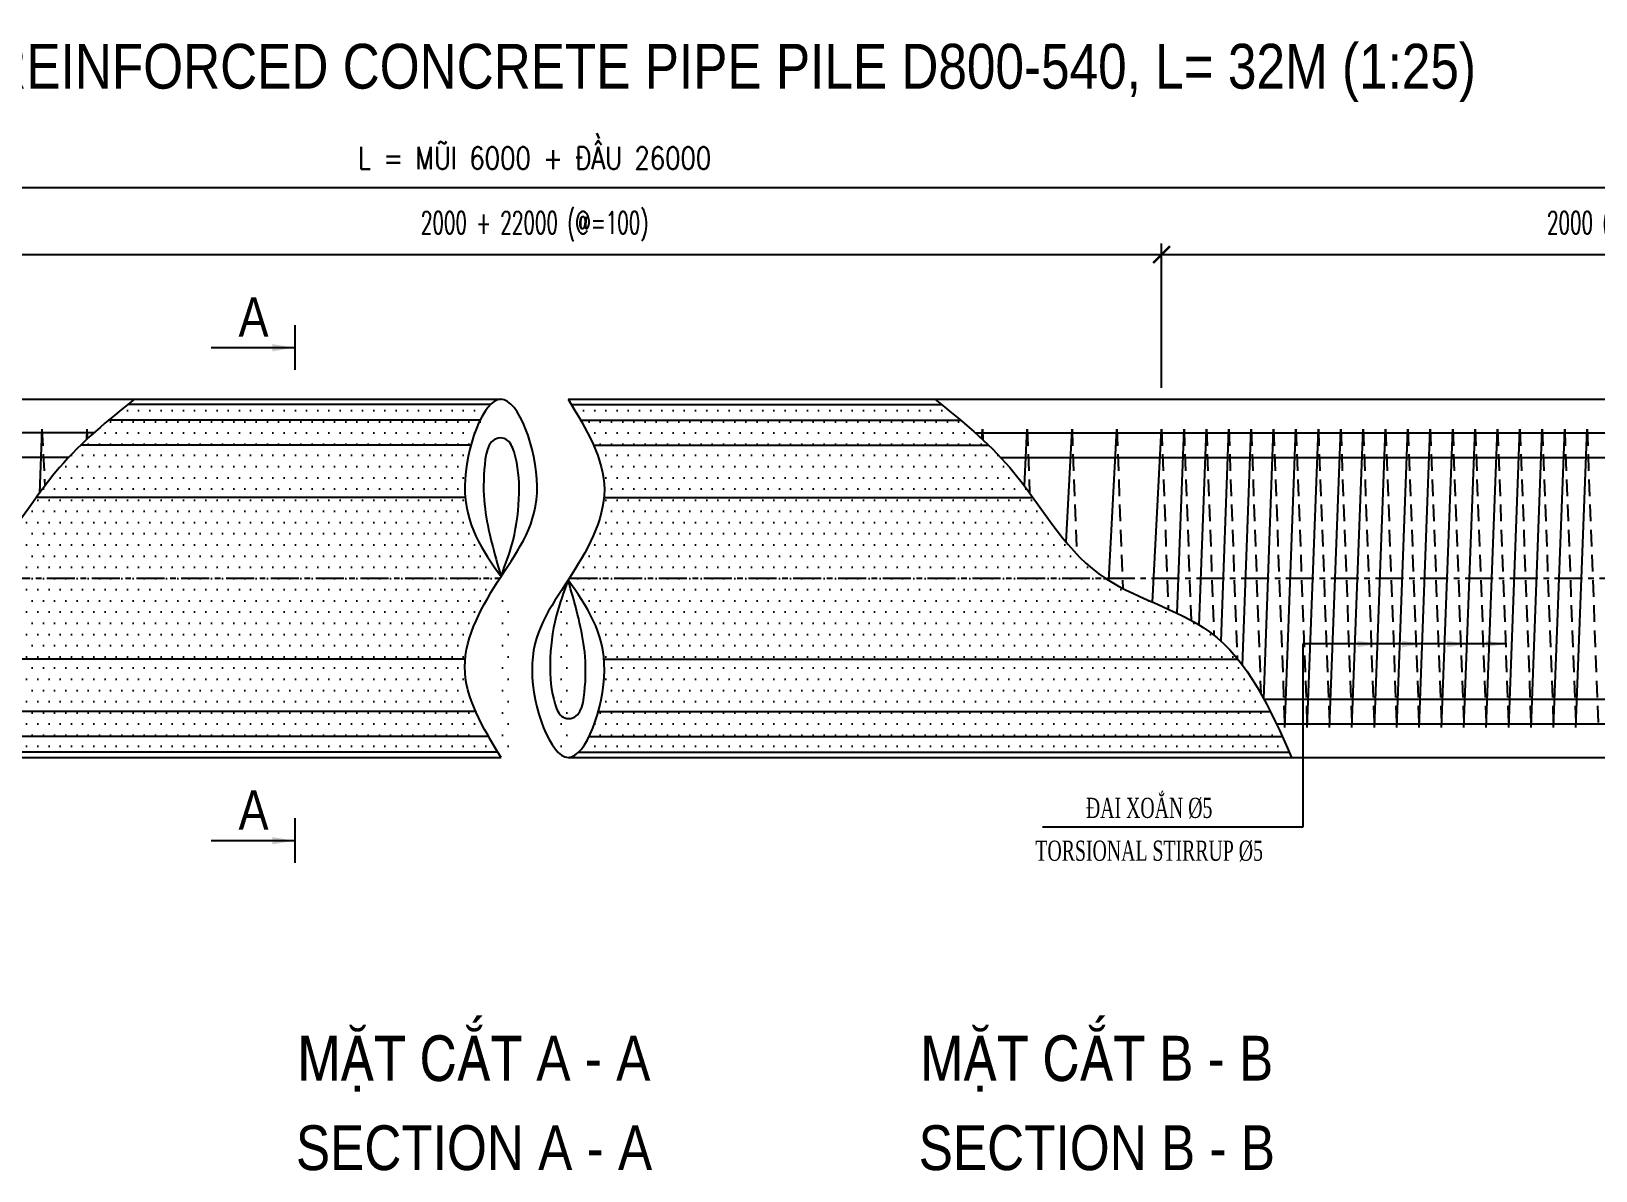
# Model space of a CAD drawing. Extents: x -687 to 808890, y -259 to 107959.
# Drawn here: x 801079 to 804572, y 94264 to 96809 of the extents above; entities that cross this region are included whole.
import ezdxf
from ezdxf.enums import TextEntityAlignment as Align

# ---------------------------------------------------------------- set-up
doc = ezdxf.new("R2010")
doc.units = 0
doc.header["$MEASUREMENT"] = 0
doc.header["$PDMODE"] = 3
doc.linetypes.add('CENTER', pattern=[2, 1.25, -0.25, 0.25, -0.25])
doc.linetypes.add('HIDDEN', pattern=[0.375, 0.25, -0.125])
doc.layers.get('0').update_dxf_attribs({"color": 3, "linetype": 'CONTINUOUS'})
doc.layers.get('DEFPOINTS').update_dxf_attribs({"linetype": 'CONTINUOUS'})
for name, color, linetype in [('Hatch', 5, 'CONTINUOUS'), ('Hidden', 4, 'HIDDEN'), ('Kich thuoc', 4, 'CONTINUOUS'), ('Net vang', 2, 'CONTINUOUS'), ('Text', 3, 'CONTINUOUS'), ('Thep chu', 1, 'CONTINUOUS'), ('Thep dai', 6, 'CONTINUOUS'), ('Tim', 8, 'CENTER')]:
    doc.layers.add(name, color=color, linetype=linetype)
doc.styles.add('Kichthuoc', font='romans.shx', dxfattribs={"width": 0.6})
doc.styles.get("Standard").update_dxf_attribs({"font": 'vntimeh.shx', "width": 0.65})
doc.styles.add('Ten', font='Vharialn.ttf')
doc.styles.add('THUONG', font='vnsimpleh.shx', dxfattribs={"width": 0.8})
doc.dimstyles.new('Dim 250', dxfattribs={"dimscale": 250, "dimtxt": 0.2, "dimasz": 0.15, "dimexe": 0.1, "dimexo": 0.1, "dimgap": 0.1, "dimtad": 1, "dimdec": 0, "dimlfac": -1, "dimzin": 0, "dimdsep": 46, "dimtxsty": 'Kichthuoc', "dimblk": 'ARCHTICK', "dimcen": 0.1, "dimdle": 0.1, "dimclrd": 4, "dimclre": 4, "dimclrt": 3, "dimadec": 0, "dimazin": 0, "dimtfac": 1, "dimtdec": 0, "dimtix": 1, "dimtmove": 2, "dimatfit": 3, "dimfxl": 1, "dimtfill": 1, "dimtolj": 1, "dimtzin": 0, "dimarcsym": 0})
doc.dimstyles.new('Le 250', dxfattribs={"dimscale": 250, "dimtxt": 0.22, "dimasz": 0.18, "dimexe": 0.1, "dimexo": 0.2, "dimgap": 0.1, "dimtad": 1, "dimdec": 0, "dimzin": 0, "dimdsep": 46, "dimtxsty": 'Kichthuoc', "dimblk": 'ARCHTICK', "dimcen": 0, "dimdle": 0.1, "dimclrd": 2, "dimclre": 2, "dimclrt": 256, "dimadec": 0, "dimazin": 0, "dimtfac": 1, "dimtdec": 0, "dimtix": 1, "dimtmove": 2, "dimatfit": 3, "dimfxl": 1, "dimtolj": 1, "dimtzin": 0, "dimarcsym": 0})

# ---------------------------------------------------------------- blocks, each defined once
blk = doc.blocks.new('_ArchTick')
at = {"color": 0, "linetype": 'ByBlock', "const_width": 0.15}
blk.add_lwpolyline([(-0.5, -0.5), (0.5, 0.5)], dxfattribs=at)
blk = doc.blocks.new('*D274')
at = {"layer": 'DEFPOINTS', "color": 0}
for p in [(805602.5, 96310.6), (803602.5, 95987.6), (805602.5, 95987.6)]:
    blk.add_point(p, dxfattribs=at)
at = {"layer": 'Kich thuoc', "color": 4, "lineweight": -2}
for p, q in [((803577.5, 96310.6), (805627.5, 96310.6)), ((803602.5, 96012.6), (803602.5, 96335.6)), ((805602.5, 96012.6), (805602.5, 96335.6))]:
    blk.add_line(p, q, dxfattribs=at)
at = {"layer": 'Kich thuoc', "color": 4, "lineweight": -2, "xscale": 37.5, "yscale": 37.5, "zscale": 37.5, "rotation": 180}
blk.add_blockref('_ArchTick', (803602.5, 96310.6), dxfattribs=at)
at = {"layer": 'Kich thuoc', "color": 4, "lineweight": -2, "xscale": 37.5, "yscale": 37.5, "zscale": 37.5}
blk.add_blockref('_ArchTick', (805602.5, 96310.6), dxfattribs=at)
at = {"layer": 'Kich thuoc', "color": 3, "insert": (804602.5, 96373.7), "char_height": 50, "attachment_point": 5, "style": 'Kichthuoc', "bg_fill": 3, "box_fill_scale": 1.25, "bg_fill_color": 9, "bg_fill_true_color": 13158600, "bg_fill_transparency": 13131516}
blk.add_mtext('\\A1;{2000 (@=50)}', dxfattribs=at)
blk = doc.blocks.new('*D299')
at = {"layer": 'DEFPOINTS', "color": 0}
for p in [(805602.5, 96460.6), (798802.5, 95987.6), (805602.5, 95987.6)]:
    blk.add_point(p, dxfattribs=at)
at = {"layer": 'Kich thuoc', "color": 4, "lineweight": -2}
for p, q in [((798802.5, 96012.6), (798802.5, 96485.6)), ((805602.5, 96012.6), (805602.5, 96485.6)), ((798777.5, 96460.6), (805627.5, 96460.6))]:
    blk.add_line(p, q, dxfattribs=at)
at = {"layer": 'Kich thuoc', "color": 4, "lineweight": -2, "xscale": 37.5, "yscale": 37.5, "zscale": 37.5, "rotation": 180}
blk.add_blockref('_ArchTick', (798802.5, 96460.6), dxfattribs=at)
at = {"layer": 'Kich thuoc', "color": 4, "lineweight": -2, "xscale": 37.5, "yscale": 37.5, "zscale": 37.5}
blk.add_blockref('_ArchTick', (805602.5, 96460.6), dxfattribs=at)
at = {"layer": 'Kich thuoc', "color": 3, "insert": (802202.5, 96526), "char_height": 50, "attachment_point": 5, "style": 'THUONG', "bg_fill": 3, "box_fill_scale": 1.25, "bg_fill_color": 9, "bg_fill_true_color": 13158600, "bg_fill_transparency": 12135676}
blk.add_mtext('\\A1;l = mòi 6000 + ®Çu 26000', dxfattribs=at)
blk = doc.blocks.new('*D300')
at = {"layer": 'DEFPOINTS', "color": 0}
for p in [(803602.5, 96310.6), (800802.5, 95987.6), (803602.5, 95987.6)]:
    blk.add_point(p, dxfattribs=at)
at = {"layer": 'Kich thuoc', "color": 4, "lineweight": -2}
for p, q in [((800777.5, 96310.6), (803627.5, 96310.6)), ((800802.5, 96012.6), (800802.5, 96335.6)), ((803602.5, 96012.6), (803602.5, 96335.6))]:
    blk.add_line(p, q, dxfattribs=at)
at = {"layer": 'Kich thuoc', "color": 4, "lineweight": -2, "xscale": 37.5, "yscale": 37.5, "zscale": 37.5, "rotation": 180}
blk.add_blockref('_ArchTick', (800802.5, 96310.6), dxfattribs=at)
at = {"layer": 'Kich thuoc', "color": 4, "lineweight": -2, "xscale": 37.5, "yscale": 37.5, "zscale": 37.5}
blk.add_blockref('_ArchTick', (803602.5, 96310.6), dxfattribs=at)
at = {"layer": 'Kich thuoc', "color": 3, "insert": (802202.5, 96373.7), "char_height": 50, "attachment_point": 5, "style": 'Kichthuoc', "bg_fill": 3, "box_fill_scale": 1.25, "bg_fill_color": 9, "bg_fill_true_color": 13158600, "bg_fill_transparency": 12148652}
blk.add_mtext('\\A1;2000 + 22000 (@=100)', dxfattribs=at)

msp = doc.modelspace()

# ---------------------------------------------------------------- hatches: boundary and pattern name
at = {"layer": 'Hatch'}
h = msp.add_hatch(dxfattribs=at)
h.set_pattern_fill('DOTS', color=11, scale=400, style=0)
h.set_pattern_definition([(180, (1604493.353, -15137.736), (-12.5, 25), [0, -25])])
edge = h.paths.add_edge_path()
edge.add_spline(control_points=[(802156.4, 95205.9), (802147.1, 95194.5), (802097.3, 95160), (802006.4, 95412.5), (802086.7, 95525.9), (802127.5, 95583.6)], knot_values=[811.110562, 811.110562, 811.110562, 811.110562, 862.881742, 1073.007423, 1290.557934, 1290.557934, 1290.557934, 1290.557934], degree=3, periodic=0)
edge.add_line((802127.5, 95187.6), (800512.3, 95187.6))
edge.add_line((802127.5, 95987.6), (801309, 95987.6))
edge.add_spline(control_points=[(801309, 95987.6), (801250, 95940.2), (801110.3, 95827.9), (800980.1, 95568.6), (800648, 95494), (800560.2, 95295.7), (800512.3, 95187.6)], knot_values=[0, 0, 0, 0, 226.398441, 536.414113, 815.347417, 1150.174082, 1150.174082, 1150.174082, 1150.174082], degree=3, periodic=0)
edge.add_spline(control_points=[(802127.5, 95987.6), (802087.2, 95920.9), (802006.4, 95787.7), (802093.1, 95635.2), (802140.1, 95564.5), (802146.3, 95555.1)], knot_values=[0, 0, 0, 0, 217.550511, 435.101022, 468.730043, 468.730043, 468.730043, 468.730043], degree=3, periodic=0)
h = msp.add_hatch(dxfattribs=at)
h.set_pattern_fill('DOTS', color=11, scale=400, style=0)
h.set_pattern_definition([(0, (-88.28, -15137.736), (12.5, 25), [0, -25])])
edge = h.paths.add_edge_path()
edge.add_spline(control_points=[(802248.7, 95205.9), (802258, 95194.5), (802307.8, 95160), (802398.7, 95412.5), (802318.4, 95525.9), (802277.5, 95583.6)], knot_values=[811.110562, 811.110562, 811.110562, 811.110562, 862.881742, 1073.007423, 1290.557934, 1290.557934, 1290.557934, 1290.557934], degree=3, periodic=0)
edge.add_line((802277.5, 95187.6), (803892.8, 95187.6))
edge.add_line((802277.5, 95987.6), (803096.1, 95987.6))
edge.add_spline(control_points=[(803096.1, 95987.6), (803155.1, 95940.2), (803294.8, 95827.9), (803425, 95568.6), (803757, 95494), (803844.9, 95295.7), (803892.8, 95187.6)], knot_values=[0, 0, 0, 0, 226.398441, 536.414113, 815.347417, 1150.174082, 1150.174082, 1150.174082, 1150.174082], degree=3, periodic=0)
edge.add_spline(control_points=[(802277.5, 95987.6), (802317.9, 95920.9), (802398.6, 95787.7), (802312, 95635.2), (802265, 95564.5), (802258.8, 95555.1)], knot_values=[0, 0, 0, 0, 217.550511, 435.101022, 468.730043, 468.730043, 468.730043, 468.730043], degree=3, periodic=0)

# ---------------------------------------------------------------- linework, layer by layer
for p, q in [((798782.5, 95987.6), (802127.5, 95987.6)), ((802277.5, 95987.6), (805587.5, 95987.6)), ((798782.5, 95187.6), (802127.5, 95187.6)), ((802277.5, 95187.6), (805587.5, 95187.6))]:
    msp.add_line(p, q)
at = {"layer": 'Hatch', "color": 9}
for p, q in [((802103.9, 95975.7), (801294.2, 95975.7)), ((802284.8, 95975.7), (803110.9, 95975.7)), ((802080.6, 95940.7), (801251.4, 95940.7)), ((802305.4, 95940.7), (803153.7, 95940.7)), ((802060.2, 95885.1), (801189, 95885.1)), ((802334.1, 95885.1), (803216.1, 95885.1)), ((802047.7, 95768.2), (801090.1, 95768.2)), ((802357.5, 95768.2), (803314.9, 95768.2)), ((802047.6, 95407), (800632.4, 95407)), ((802357.4, 95407), (803772.7, 95407)), ((802071, 95290.1), (800559.7, 95290.1)), ((802344.9, 95290.1), (803845.4, 95290.1)), ((802099.7, 95234.5), (800533.3, 95234.5)), ((802324.5, 95234.5), (803871.8, 95234.5)), ((802120.3, 95199.5), (800517.6, 95199.5)), ((802301.2, 95199.5), (803887.5, 95199.5))]:
    msp.add_line(p, q, dxfattribs=at)
at = {"layer": 'Hidden', "ltscale": 150}
for p, q in [((801102.5, 95921), (801109.1, 95794.1)), ((801202.5, 95921), (801203.7, 95898.9)), ((803202.5, 95921), (803203.4, 95897)), ((803302.5, 95921), (803307.8, 95778)), ((803402.5, 95921), (803412.9, 95641.7)), ((803502.5, 95921), (803515.7, 95565.2)), ((803602.5, 95921), (803617.4, 95518.7)), ((803652.5, 95921), (803668.3, 95493.7)), ((803702.5, 95921), (803719.4, 95460.3)), ((803752.5, 95921), (803771.2, 95408.8)), ((803802.5, 95921), (803823.9, 95330.7)), ((803852.5, 95921), (803877.5, 95254.2)), ((803902.5, 95921), (803927.5, 95254.2)), ((803952.5, 95921), (803977.5, 95254.2)), ((804002.5, 95921), (804027.5, 95254.2)), ((804052.5, 95921), (804077.5, 95254.2)), ((804102.5, 95921), (804127.5, 95254.2)), ((804152.5, 95921), (804177.5, 95254.2)), ((804202.5, 95921), (804227.5, 95254.2)), ((804252.5, 95921), (804277.5, 95254.2)), ((804302.5, 95921), (804327.5, 95254.2)), ((804352.5, 95921), (804377.5, 95254.2)), ((804402.5, 95921), (804427.5, 95254.2)), ((804452.5, 95921), (804477.5, 95254.2)), ((804502.5, 95921), (804527.5, 95254.2)), ((804552.5, 95921), (804577.5, 95254.2))]:
    msp.add_line(p, q, dxfattribs=at)
at = {"layer": 'Kich thuoc'}
for p, q in [((801161.9, 95857.6), (798802.5, 95857.6)), ((803243.2, 95857.6), (805602.5, 95857.6)), ((803831.1, 95317.6), (805602.5, 95317.6))]:
    msp.add_line(p, q, dxfattribs=at)
at = {"layer": 'Net vang'}
for points, knots in [([(801309, 95987.6), (801250, 95940.2), (801110.3, 95827.9), (800980.1, 95568.6), (800648, 95494), (800560.2, 95295.7), (800512.3, 95187.6)], [0, 0, 0, 0, 226.398441, 536.414113, 815.347417, 1150.174082, 1150.174082, 1150.174082, 1150.174082]), ([(802127.5, 95187.6), (802087.2, 95254.2), (802006.4, 95387.5), (802127.1, 95599.8), (802248.9, 95760.7), (802127.3, 96098.6), (802006.4, 95762.7), (802086.7, 95649.3), (802127.5, 95591.6)], [0, 0, 0, 0, 217.550511, 435.101022, 652.651533, 862.881742, 1073.007423, 1290.557934, 1290.557934, 1290.557934, 1290.557934]), ([(802277.5, 95987.6), (802317.9, 95920.9), (802398.6, 95787.7), (802278, 95575.3), (802156.1, 95414.5), (802277.8, 95076.6), (802398.7, 95412.5), (802318.4, 95525.9), (802277.5, 95583.6)], [0, 0, 0, 0, 217.550511, 435.101022, 652.651533, 862.881742, 1073.007423, 1290.557934, 1290.557934, 1290.557934, 1290.557934]), ([(802127.5, 95591.6), (802112.8, 95643.1), (802089.7, 95723.7), (802086.9, 95818.8), (802098.1, 95905.7), (802146.2, 95898.7), (802165.6, 95848.8), (802171, 95774.1), (802159.7, 95678), (802137.4, 95618.2), (802127.5, 95591.6)], [0, 0, 0, 0, 155.255889, 243.008911, 319.962243, 337.767249, 370.835349, 463.424431, 569.804282, 654.888435, 654.888435, 654.888435, 654.888435]), ([(802277.5, 95583.6), (802292.3, 95532.1), (802315.4, 95451.5), (802318.2, 95356.3), (802307, 95269.4), (802258.9, 95276.5), (802239.4, 95326.4), (802234.1, 95401.1), (802245.4, 95497.2), (802267.6, 95557), (802277.5, 95583.6)], [0, 0, 0, 0, 155.255889, 243.008911, 319.962243, 337.767249, 370.835349, 463.424431, 569.804282, 654.888435, 654.888435, 654.888435, 654.888435])]:
    msp.add_open_spline(points, degree=3, knots=knots, dxfattribs=at)
at = {"layer": 'Thep chu'}
for p, q in [((801667.2, 96153.3), (801667.2, 96053.3)), ((801218.8, 95912.6), (798821.5, 95912.6)), ((803186.3, 95912.6), (805583.5, 95912.6)), ((803858.8, 95262.6), (805583.5, 95262.6)), ((801667.2, 95052.1), (801667.2, 94952.1))]:
    msp.add_line(p, q, dxfattribs=at)
at = {"layer": 'Thep dai'}
for p, q in [((801102.5, 95921), (801097.3, 95778)), ((801202.5, 95921), (801201.7, 95897)), ((803201.4, 95898.9), (803202.5, 95921)), ((803296, 95794.1), (803302.5, 95921)), ((803389.4, 95668.1), (803402.5, 95921)), ((803485, 95582.5), (803502.5, 95921)), ((803582.5, 95534.2), (803602.5, 95921)), ((803637.3, 95509.4), (803652.5, 95921)), ((803686.4, 95483.2), (803702.5, 95921)), ((803735.2, 95446.8), (803752.5, 95921)), ((803783.4, 95393.3), (803802.5, 95921)), ((803830.8, 95318.2), (803852.5, 95921)), ((803877.5, 95254.2), (803902.5, 95921)), ((803927.5, 95254.2), (803952.5, 95921)), ((803977.5, 95254.2), (804002.5, 95921)), ((804027.5, 95254.2), (804052.5, 95921)), ((804077.5, 95254.2), (804102.5, 95921)), ((804127.5, 95254.2), (804152.5, 95921)), ((804177.5, 95254.2), (804202.5, 95921)), ((804227.5, 95254.2), (804252.5, 95921)), ((804277.5, 95254.2), (804302.5, 95921)), ((804327.5, 95254.2), (804352.5, 95921)), ((804377.5, 95254.2), (804402.5, 95921)), ((804427.5, 95254.2), (804452.5, 95921)), ((804477.5, 95254.2), (804502.5, 95921)), ((804527.5, 95254.2), (804552.5, 95921))]:
    msp.add_line(p, q, dxfattribs=at)
at = {"layer": 'Tim', "ltscale": 50}
for p, q in [((798013.7, 95587.6), (802125, 95587.6)), ((802280.1, 95587.6), (805644.9, 95587.6))]:
    msp.add_line(p, q, dxfattribs=at)

# ---------------------------------------------------------------- texts
at = {"layer": 'Text', "color": 3, "style": 'Ten'}
for s, height, p in [('prestressed reinforced concrete pipe pile D800-540, L= 32m (1:25)', 100, (802202.5, 96681.3)), ('A', 87.5, (801575, 96127.6)), ('A', 87.5, (801575, 95026.4)), ('mÆt c¾t A - A', 100, (802067.3, 94465.7)), ('mÆt c¾t B - B', 100, (803457.9, 94465.7)), ('Section A - A', 100, (802067.3, 94265.7)), ('Section B - B', 100, (803457.9, 94265.7))]:
    msp.add_text(s, height=height, dxfattribs=at).set_placement(p, align=Align.CENTER)
at = {"layer": 'Text', "width": 0.65}
for s, p in [('®ai xo¾n %%C5', (803574.7, 95052.3)), ('torsional stirrup %%C5', (803574.7, 94956.6))]:
    msp.add_text(s, height=45, dxfattribs=at).set_placement(p, align=Align.CENTER)

# ---------------------------------------------------------------- leaders
at = {"layer": 'Kich thuoc', "color": 1}
for points in [[(801666.6, 96102.6), (801480.1, 96102.6)], [(801666.6, 95001.4), (801480.1, 95001.4)]]:
    msp.add_leader(points, dimstyle='Le 250', override={"dimasz": 0.2, "dimclrd": 1}, dxfattribs=at)
at = {"layer": 'Kich thuoc'}
for points in [[(804371.8, 95440.9), (803917.8, 95440.9), (803917.8, 95031.9), (803336.8, 95031.9)], [(804084.5, 95440.9), (803917.8, 95440.9)], [(804284.5, 95440.9), (804087, 95440.9)], [(804184.5, 95440.9), (804091, 95440.9)]]:
    msp.add_leader(points, dimstyle='Le 250', override={"dimtad": 0}, dxfattribs=at)

# ---------------------------------------------------------------- next in the draw order: dimensions: what is measured, and where the dimension line sits
dim = msp.add_linear_dim(base=(805602.5, 96310.6), p1=(803602.5, 95987.6), p2=(805602.5, 95987.6), text='{<> (@=50)}', dimstyle='Dim 250', dxfattribs=at)
dim.commit()
dim.dimension.update_dxf_attribs({"geometry": '*D274', "text_midpoint": (804602.5, 96373.7)})

# ---------------------------------------------------------------- next in the draw order: linework, layer by layer
at = {"layer": 'Net vang'}
msp.add_open_spline([(803096.1, 95987.6), (803155.1, 95940.2), (803294.8, 95827.9), (803425, 95568.6), (803757, 95494), (803844.9, 95295.7), (803892.8, 95187.6)], degree=3, knots=[0, 0, 0, 0, 226.398441, 536.414113, 815.347417, 1150.174082, 1150.174082, 1150.174082, 1150.174082], dxfattribs=at)

# ---------------------------------------------------------------- next in the draw order: dimensions: what is measured, and where the dimension line sits
at = {"layer": 'Kich thuoc'}
dim = msp.add_linear_dim(base=(805602.5, 96460.6), p1=(798802.5, 95987.6), p2=(805602.5, 95987.6), text='l = mòi 6000 + ®Çu 26000', dimstyle='Dim 250', override={"dimtxsty": 'THUONG'}, dxfattribs=at)
dim.commit()
dim.dimension.update_dxf_attribs({"geometry": '*D299', "text_midpoint": (802202.5, 96526)})

# ---------------------------------------------------------------- next in the draw order: dimensions: what is measured, and where the dimension line sits
dim = msp.add_linear_dim(base=(803602.5, 96310.6), p1=(800802.5, 95987.6), p2=(803602.5, 95987.6), text='2000 + 22000 (@=100)', dimstyle='Dim 250', dxfattribs=at)
dim.commit()
dim.dimension.update_dxf_attribs({"geometry": '*D300', "text_midpoint": (802202.5, 96373.7)})

doc.saveas('drawing.dxf')
